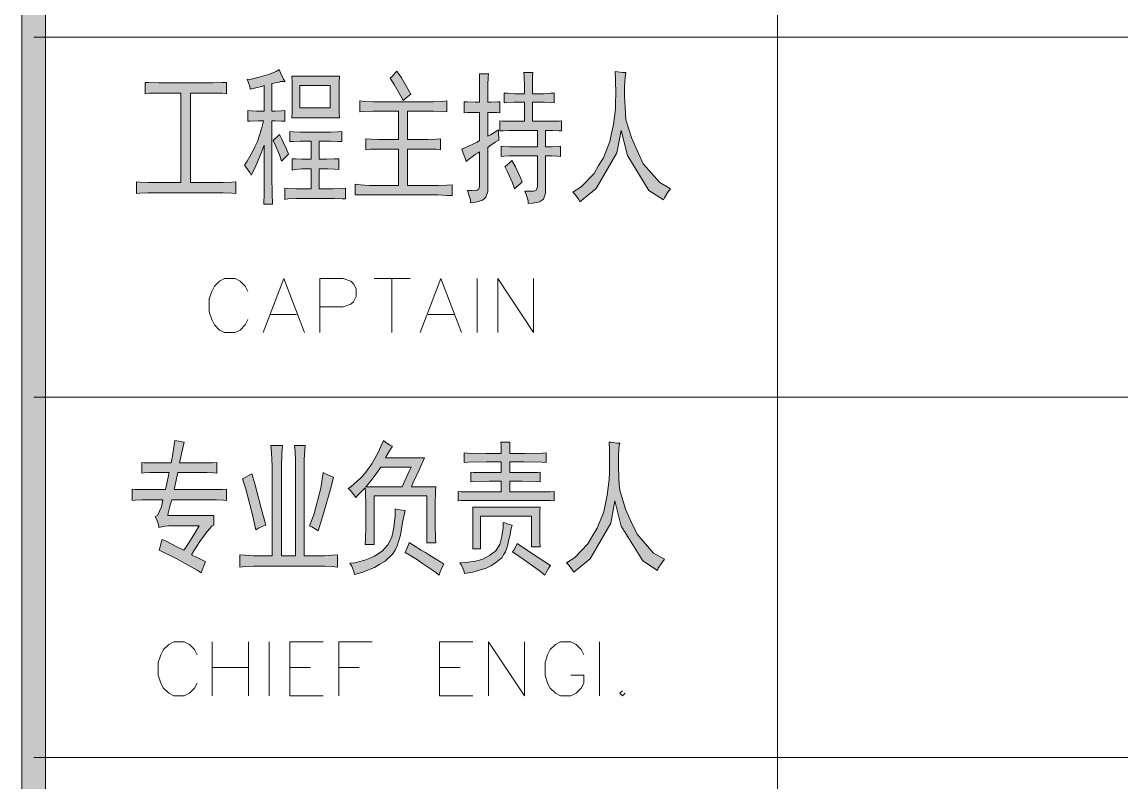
# Model space of a CAD drawing. Header units: millimetres. Extents: x 568 to 57335, y 85 to 28579.
# Drawn here: x 57244.83 to 57277.6, y 27895.99 to 27918.67 of the extents above; entities that cross this region are included whole.
import ezdxf

# ---------------------------------------------------------------- set-up
doc = ezdxf.new("R2010")
doc.units = ezdxf.units.MM

msp = doc.modelspace()

# ---------------------------------------------------------------- hatches: boundary and pattern name
h = msp.add_hatch(color=0)
h.dxf.hatch_style = 2
h.paths.add_polyline_path([(57245.524, 27702.999), (57244.825, 27702.999), (57244.825, 28563.812), (57245.524, 28563.812)])
h = msp.add_hatch(color=0)
h.dxf.hatch_style = 2
h.paths.add_polyline_path([(57251.541, 27916.952), (57251.655, 27916.968), (57251.898, 27917.028), (57252.035, 27917.066), (57252.172, 27917.104), (57252.4, 27917.196), (57252.491, 27917.256), (57252.537, 27917.15), (57252.628, 27916.96), (57252.673, 27916.884), (57252.628, 27916.892), (57252.537, 27916.892), (57252.491, 27916.876), (57252.438, 27916.861), (57252.339, 27916.846), (57252.278, 27916.838), (57252.278, 27916.01), (57252.37, 27916.01), (57252.559, 27916.018), (57252.658, 27916.026), (57252.658, 27915.706), (57252.559, 27915.714), (57252.37, 27915.722), (57252.278, 27915.722), (57252.278, 27914.233), (57252.278, 27914.05), (57252.286, 27913.549), (57252.294, 27913.237), (57252.035, 27913.237), (57252.043, 27913.549), (57252.05, 27914.043), (57252.05, 27914.217), (57252.05, 27914.992), (57251.959, 27914.757), (57251.769, 27914.309), (57251.655, 27914.096), (57251.617, 27914.179), (57251.511, 27914.331), (57251.458, 27914.4), (57251.541, 27914.521), (57251.701, 27914.795), (57251.769, 27914.947), (57251.845, 27915.099), (57251.967, 27915.486), (57252.028, 27915.722), (57251.868, 27915.722), (57251.633, 27915.714), (57251.557, 27915.706), (57251.557, 27916.026), (57251.663, 27916.018), (57251.822, 27916.01), (57251.876, 27916.01), (57252.05, 27916.01), (57252.05, 27916.77), (57251.967, 27916.74), (57251.762, 27916.694), (57251.633, 27916.664), (57251.617, 27916.74), (57251.572, 27916.884)])
h = msp.add_hatch(color=0)
h.paths.add_polyline_path([(57254.292, 27917.051), (57254.284, 27916.869), (57254.284, 27916.527), (57254.284, 27916.375), (57254.284, 27916.238), (57254.284, 27915.95), (57254.292, 27915.805), (57252.871, 27915.805), (57252.879, 27915.965), (57252.886, 27916.269), (57252.886, 27916.413), (57252.886, 27916.557), (57252.879, 27916.876), (57252.871, 27917.051)])
h.paths.add_polyline_path([(57254.018, 27916.109), (57254.018, 27916.77), (57253.114, 27916.77), (57253.114, 27916.109)])
h = msp.add_hatch(color=0)
h.dxf.hatch_style = 2
h.paths.add_polyline_path([(57256.191, 27916.329), (57256.115, 27916.481), (57255.918, 27916.808), (57255.804, 27916.99), (57255.864, 27917.044), (57255.963, 27917.158), (57256.001, 27917.203), (57256.138, 27917.006), (57256.343, 27916.656), (57256.419, 27916.512), (57256.381, 27916.489), (57256.267, 27916.398)])
h = msp.add_hatch(color=0)
h.dxf.hatch_style = 2
h.paths.add_polyline_path([(57258.47, 27916.702), (57258.47, 27916.816), (57258.47, 27917.028), (57258.463, 27917.12), (57258.736, 27917.12), (57258.729, 27917.021), (57258.713, 27916.793), (57258.713, 27916.664), (57258.713, 27916.276), (57258.82, 27916.276), (57259.002, 27916.284), (57259.078, 27916.291), (57259.078, 27915.957), (57258.987, 27915.965), (57258.805, 27915.972), (57258.713, 27915.972), (57258.713, 27915.266), (57258.797, 27915.304), (57258.957, 27915.403), (57259.033, 27915.448), (57259.033, 27915.357), (57259.04, 27915.205), (57259.04, 27915.144), (57258.934, 27915.083), (57258.774, 27914.977), (57258.713, 27914.924), (57258.713, 27913.724), (57258.713, 27913.61), (57258.66, 27913.442), (57258.607, 27913.397), (57258.554, 27913.351), (57258.356, 27913.29), (57258.204, 27913.268), (57258.197, 27913.359), (57258.144, 27913.541), (57258.106, 27913.64), (57258.242, 27913.64), (57258.394, 27913.655), (57258.425, 27913.67), (57258.448, 27913.678), (57258.47, 27913.769), (57258.47, 27913.845), (57258.47, 27914.795), (57258.432, 27914.764), (57258.341, 27914.711), (57258.296, 27914.681), (57258.25, 27914.65), (57258.136, 27914.567), (57258.068, 27914.506), (57258.052, 27914.574), (57257.984, 27914.757), (57257.938, 27914.878), (57258.136, 27914.962), (57258.402, 27915.083), (57258.47, 27915.129), (57258.47, 27915.972), (57258.349, 27915.972), (57258.113, 27915.965), (57258.007, 27915.957), (57258.007, 27916.291), (57258.098, 27916.284), (57258.334, 27916.276), (57258.47, 27916.276)])
h = msp.add_hatch(color=0)
h.dxf.hatch_style = 2
h.paths.add_polyline_path([(57259.807, 27915.706), (57259.807, 27916.276), (57259.61, 27916.276), (57259.488, 27916.276), (57259.283, 27916.269), (57259.207, 27916.261), (57259.207, 27916.55), (57259.306, 27916.542), (57259.511, 27916.527), (57259.61, 27916.527), (57259.807, 27916.527), (57259.807, 27916.74), (57259.8, 27917.051), (57259.792, 27917.158), (57260.058, 27917.158), (57260.051, 27917.051), (57260.043, 27916.74), (57260.043, 27916.527), (57260.301, 27916.527), (57260.4, 27916.527), (57260.598, 27916.542), (57260.689, 27916.55), (57260.689, 27916.261), (57260.598, 27916.269), (57260.4, 27916.276), (57260.301, 27916.276), (57260.043, 27916.276), (57260.043, 27915.706), (57260.514, 27915.706), (57260.643, 27915.706), (57260.841, 27915.714), (57260.917, 27915.722), (57260.917, 27915.418), (57260.833, 27915.425), (57260.643, 27915.433), (57260.537, 27915.433), (57260.438, 27915.433), (57260.438, 27914.947), (57260.529, 27914.947), (57260.636, 27914.947), (57260.81, 27914.954), (57260.879, 27914.962), (57260.879, 27914.658), (57260.795, 27914.666), (57260.62, 27914.673), (57260.529, 27914.673), (57260.438, 27914.673), (57260.438, 27913.708), (57260.438, 27913.564), (57260.377, 27913.382), (57260.317, 27913.344), (57260.256, 27913.306), (57260.058, 27913.26), (57259.921, 27913.252), (57259.914, 27913.328), (57259.861, 27913.518), (57259.815, 27913.625), (57259.929, 27913.617), (57260.081, 27913.625), (57260.119, 27913.632), (57260.157, 27913.648), (57260.195, 27913.746), (57260.195, 27913.83), (57260.195, 27914.673), (57259.45, 27914.673), (57259.359, 27914.673), (57259.192, 27914.666), (57259.109, 27914.658), (57259.109, 27914.962), (57259.184, 27914.954), (57259.352, 27914.947), (57259.45, 27914.947), (57260.195, 27914.947), (57260.195, 27915.433), (57259.412, 27915.433), (57259.344, 27915.433), (57259.177, 27915.425), (57259.071, 27915.418), (57259.071, 27915.722), (57259.154, 27915.714), (57259.306, 27915.706), (57259.374, 27915.706)])
h = msp.add_hatch(color=0)
h.dxf.hatch_style = 2
h.paths.add_polyline_path([(57261.251, 27913.594), (57261.494, 27913.754), (57261.882, 27914.149), (57262.018, 27914.384), (57262.163, 27914.62), (57262.353, 27915.106), (57262.406, 27915.357), (57262.459, 27915.608), (57262.52, 27916.071), (57262.527, 27916.284), (57262.535, 27916.504), (57262.527, 27916.952), (57262.512, 27917.188), (57262.581, 27917.18), (57262.74, 27917.165), (57262.831, 27917.158), (57262.808, 27917.021), (57262.793, 27916.74), (57262.793, 27916.595), (57262.793, 27916.451), (57262.808, 27916.124), (57262.816, 27915.942), (57262.831, 27915.752), (57263.014, 27915.19), (57263.181, 27914.818), (57263.348, 27914.438), (57263.842, 27913.875), (57264.161, 27913.693), (57264.085, 27913.594), (57263.986, 27913.42), (57263.956, 27913.359), (57263.515, 27913.64), (57262.884, 27914.681), (57262.695, 27915.433), (57262.565, 27914.764), (57261.95, 27913.701), (57261.464, 27913.306), (57261.426, 27913.374), (57261.319, 27913.518)])
h = msp.add_hatch(color=0)
h.dxf.hatch_style = 2
h.paths.add_polyline_path([(57250.364, 27916.854), (57250.516, 27916.854), (57250.797, 27916.861), (57250.926, 27916.869), (57250.926, 27916.527), (57250.797, 27916.542), (57250.516, 27916.55), (57250.364, 27916.55), (57249.847, 27916.55), (57249.847, 27913.875), (57250.668, 27913.875), (57250.82, 27913.875), (57251.086, 27913.891), (57251.199, 27913.898), (57251.199, 27913.556), (57251.086, 27913.564), (57250.82, 27913.572), (57250.683, 27913.572), (57248.723, 27913.572), (57248.578, 27913.572), (57248.343, 27913.564), (57248.236, 27913.556), (57248.236, 27913.898), (57248.343, 27913.891), (57248.594, 27913.875), (57248.73, 27913.875), (57249.566, 27913.875), (57249.566, 27916.55), (57249.065, 27916.55), (57248.897, 27916.55), (57248.609, 27916.542), (57248.495, 27916.527), (57248.495, 27916.869), (57248.609, 27916.861), (57248.897, 27916.854), (57249.065, 27916.854)])
h = msp.add_hatch(color=0)
h.dxf.hatch_style = 2
h.paths.add_polyline_path([(57256.989, 27916.291), (57257.095, 27916.291), (57257.346, 27916.299), (57257.498, 27916.314), (57257.498, 27915.988), (57257.346, 27915.995), (57257.095, 27916.01), (57256.989, 27916.01), (57256.32, 27916.01), (57256.32, 27915.159), (57256.829, 27915.159), (57256.928, 27915.159), (57257.171, 27915.175), (57257.308, 27915.182), (57257.308, 27914.856), (57257.171, 27914.871), (57256.928, 27914.878), (57256.829, 27914.878), (57256.32, 27914.878), (57256.32, 27913.792), (57257.118, 27913.792), (57257.232, 27913.792), (57257.498, 27913.799), (57257.65, 27913.815), (57257.65, 27913.488), (57257.498, 27913.496), (57257.232, 27913.511), (57257.118, 27913.511), (57254.763, 27913.511), (57254.763, 27913.83), (57254.915, 27913.815), (57255.188, 27913.792), (57255.31, 27913.792), (57256.054, 27913.792), (57256.054, 27914.878), (57255.56, 27914.878), (57255.462, 27914.878), (57255.219, 27914.871), (57255.082, 27914.856), (57255.082, 27915.182), (57255.234, 27915.175), (57255.469, 27915.159), (57255.56, 27915.159), (57256.054, 27915.159), (57256.054, 27916.01), (57255.424, 27916.01), (57255.287, 27916.01), (57255.029, 27915.995), (57254.899, 27915.988), (57254.899, 27916.314), (57255.044, 27916.299), (57255.31, 27916.291), (57255.431, 27916.291)])
h = msp.add_hatch(color=0)
h.dxf.hatch_style = 2
h.paths.add_polyline_path([(57252.506, 27915.311), (57252.567, 27915.19), (57252.704, 27914.894), (57252.772, 27914.726), (57252.734, 27914.688), (57252.635, 27914.59), (57252.567, 27914.521), (57252.506, 27914.704), (57252.377, 27915.007), (57252.316, 27915.129), (57252.354, 27915.175), (57252.453, 27915.266)])
h = msp.add_hatch(color=0)
h.dxf.hatch_style = 2
h.paths.add_polyline_path([(57253.927, 27915.38), (57254.026, 27915.38), (57254.246, 27915.387), (57254.36, 27915.403), (57254.36, 27915.099), (57254.246, 27915.106), (57254.026, 27915.114), (57253.927, 27915.114), (57253.684, 27915.114), (57253.684, 27914.574), (57253.828, 27914.574), (57253.919, 27914.574), (57254.14, 27914.582), (57254.269, 27914.59), (57254.269, 27914.271), (57254.14, 27914.278), (57253.942, 27914.286), (57253.866, 27914.286), (57253.684, 27914.286), (57253.684, 27913.693), (57253.988, 27913.693), (57254.102, 27913.693), (57254.345, 27913.701), (57254.474, 27913.708), (57254.474, 27913.389), (57254.368, 27913.397), (57254.132, 27913.404), (57253.988, 27913.404), (57253.144, 27913.404), (57253, 27913.404), (57252.757, 27913.389), (57252.658, 27913.374), (57252.658, 27913.708), (57252.757, 27913.701), (57253, 27913.693), (57253.144, 27913.693), (57253.448, 27913.693), (57253.448, 27914.286), (57253.266, 27914.286), (57253.167, 27914.286), (57252.977, 27914.271), (57252.886, 27914.248), (57252.886, 27914.59), (57252.977, 27914.582), (57253.167, 27914.574), (57253.266, 27914.574), (57253.448, 27914.574), (57253.448, 27915.114), (57253.243, 27915.114), (57253.129, 27915.114), (57252.909, 27915.106), (57252.81, 27915.099), (57252.81, 27915.403), (57252.909, 27915.387), (57253.129, 27915.38), (57253.243, 27915.38)])
h = msp.add_hatch(color=0)
h.dxf.hatch_style = 2
h.paths.add_polyline_path([(57259.435, 27914.536), (57259.542, 27914.347), (57259.694, 27914.02), (57259.739, 27913.898), (57259.678, 27913.837), (57259.564, 27913.739), (57259.511, 27913.693), (57259.45, 27913.868), (57259.306, 27914.202), (57259.222, 27914.354), (57259.268, 27914.384), (57259.374, 27914.476)])
h = msp.add_hatch(color=0)
h.dxf.hatch_style = 2
h.paths.add_polyline_path([(57250.166, 27902.228), (57250.045, 27902.312), (57249.422, 27902.654), (57248.913, 27902.905), (57248.943, 27903.011), (57248.989, 27903.171), (57249.004, 27903.224), (57249.125, 27903.171), (57249.444, 27903.011), (57249.65, 27902.905), (57249.748, 27903.049), (57249.976, 27903.414), (57250.105, 27903.634), (57249.194, 27903.634), (57249.095, 27903.626), (57248.943, 27903.596), (57248.905, 27903.581), (57248.905, 27903.634), (57248.852, 27903.794), (57248.799, 27903.9), (57248.867, 27903.946), (57248.981, 27904.196), (57249.027, 27904.409), (57248.533, 27904.409), (57248.411, 27904.409), (57248.198, 27904.401), (57248.107, 27904.394), (57248.107, 27904.728), (57248.198, 27904.72), (57248.411, 27904.713), (57248.533, 27904.713), (57249.103, 27904.713), (57249.217, 27905.222), (57248.738, 27905.222), (57248.639, 27905.222), (57248.464, 27905.214), (57248.396, 27905.207), (57248.396, 27905.526), (57248.464, 27905.518), (57248.639, 27905.511), (57248.738, 27905.511), (57249.27, 27905.511), (57249.315, 27905.708), (57249.368, 27906.05), (57249.384, 27906.179), (57249.505, 27906.156), (57249.642, 27906.134), (57249.665, 27906.134), (57249.627, 27906.004), (57249.558, 27905.693), (57249.52, 27905.511), (57250.204, 27905.511), (57250.295, 27905.511), (57250.508, 27905.518), (57250.637, 27905.526), (57250.637, 27905.207), (57250.546, 27905.214), (57250.333, 27905.222), (57250.204, 27905.222), (57249.475, 27905.222), (57249.361, 27904.713), (57250.485, 27904.713), (57250.577, 27904.713), (57250.804, 27904.72), (57250.926, 27904.728), (57250.926, 27904.394), (57250.835, 27904.401), (57250.614, 27904.409), (57250.501, 27904.409), (57249.293, 27904.409), (57249.247, 27904.249), (57249.186, 27904.014), (57249.171, 27903.938), (57250.546, 27903.938), (57250.546, 27903.649), (57250.501, 27903.634), (57250.349, 27903.467), (57250.235, 27903.315), (57250.128, 27903.163), (57249.946, 27902.889), (57249.878, 27902.768), (57250.045, 27902.684), (57250.25, 27902.586), (57250.295, 27902.57)])
h = msp.add_hatch(color=0)
h.paths.add_polyline_path([(57255.872, 27906.012), (57255.788, 27905.875), (57255.682, 27905.701), (57255.667, 27905.663), (57256.829, 27905.663), (57256.677, 27905.328), (57256.48, 27904.903), (57256.442, 27904.796), (57257.164, 27904.796), (57257.156, 27904.682), (57257.148, 27904.265), (57257.148, 27903.968), (57257.148, 27903.672), (57257.156, 27903.254), (57257.164, 27903.125), (57256.898, 27903.125), (57256.898, 27904.531), (57255.325, 27904.531), (57255.325, 27903.072), (57255.059, 27903.072), (57255.067, 27903.209), (57255.074, 27903.642), (57255.074, 27903.938), (57255.074, 27904.234), (57255.067, 27904.644), (57255.059, 27904.766), (57254.968, 27904.682), (57254.831, 27904.538), (57254.778, 27904.477), (57254.725, 27904.561), (57254.611, 27904.698), (57254.55, 27904.751), (57254.634, 27904.796), (57254.824, 27904.964), (57254.937, 27905.078), (57255.051, 27905.192), (57255.257, 27905.48), (57255.348, 27905.647), (57255.447, 27905.822), (57255.568, 27906.088), (57255.606, 27906.179), (57255.667, 27906.126), (57255.796, 27906.042)])
h.paths.add_polyline_path([(57255.53, 27905.389), (57255.416, 27905.229), (57255.196, 27904.933), (57255.082, 27904.796), (57256.161, 27904.796), (57256.244, 27904.979), (57256.373, 27905.267), (57256.427, 27905.389)])
h = msp.add_hatch(color=0)
h.dxf.hatch_style = 2
h.paths.add_polyline_path([(57259.374, 27906.134), (57259.374, 27906.027), (57259.367, 27905.86), (57259.367, 27905.792), (57259.807, 27905.792), (57260.354, 27905.799), (57260.453, 27905.814), (57260.453, 27905.526), (57260.339, 27905.533), (57259.792, 27905.541), (57259.367, 27905.541), (57259.367, 27905.222), (57259.739, 27905.222), (57260.195, 27905.229), (57260.279, 27905.237), (57260.279, 27904.948), (57260.195, 27904.956), (57259.739, 27904.964), (57259.367, 27904.964), (57259.367, 27904.644), (57259.914, 27904.644), (57260.582, 27904.652), (57260.696, 27904.66), (57260.696, 27904.379), (57260.582, 27904.386), (57260.354, 27904.394), (57260.241, 27904.394), (57258.25, 27904.394), (57258.121, 27904.394), (57257.916, 27904.386), (57257.832, 27904.379), (57257.832, 27904.66), (57257.923, 27904.652), (57258.561, 27904.644), (57259.109, 27904.644), (57259.109, 27904.964), (57258.751, 27904.964), (57258.303, 27904.956), (57258.212, 27904.948), (57258.212, 27905.237), (57258.303, 27905.229), (57258.751, 27905.222), (57259.109, 27905.222), (57259.109, 27905.541), (57258.675, 27905.541), (57258.121, 27905.533), (57258.007, 27905.526), (57258.007, 27905.814), (57258.098, 27905.799), (57258.653, 27905.792), (57259.109, 27905.792), (57259.109, 27905.86), (57259.109, 27906.027), (57259.101, 27906.134)])
h = msp.add_hatch(color=0)
h.dxf.hatch_style = 2
h.paths.add_polyline_path([(57261.061, 27902.532), (57261.312, 27902.692), (57261.699, 27903.095), (57261.836, 27903.33), (57261.973, 27903.566), (57262.17, 27904.052), (57262.223, 27904.303), (57262.277, 27904.546), (57262.337, 27905.017), (57262.345, 27905.229), (57262.345, 27905.442), (57262.345, 27905.898), (57262.33, 27906.134), (57262.398, 27906.126), (57262.558, 27906.103), (57262.649, 27906.096), (57262.626, 27905.966), (57262.611, 27905.685), (57262.611, 27905.541), (57262.611, 27905.397), (57262.619, 27905.07), (57262.634, 27904.88), (57262.649, 27904.698), (57262.824, 27904.135), (57262.991, 27903.756), (57263.166, 27903.383), (57263.652, 27902.821), (57263.979, 27902.639), (57263.903, 27902.532), (57263.796, 27902.365), (57263.773, 27902.297), (57263.333, 27902.586), (57262.695, 27903.626), (57262.505, 27904.379), (57262.383, 27903.71), (57261.768, 27902.646), (57261.281, 27902.251), (57261.243, 27902.312), (57261.129, 27902.456)])
h = msp.add_hatch(color=0)
h.dxf.hatch_style = 2
h.paths.add_polyline_path([(57252.59, 27906.027), (57252.575, 27905.792), (57252.559, 27905.389), (57252.559, 27905.222), (57252.559, 27902.738), (57252.977, 27902.738), (57252.977, 27905.419), (57252.977, 27905.556), (57252.97, 27905.86), (57252.955, 27906.027), (57253.274, 27906.027), (57253.258, 27905.898), (57253.243, 27905.609), (57253.243, 27905.457), (57253.243, 27902.738), (57253.737, 27902.738), (57253.843, 27902.738), (57254.087, 27902.753), (57254.238, 27902.768), (57254.238, 27902.403), (57254.087, 27902.418), (57253.851, 27902.434), (57253.752, 27902.434), (57251.83, 27902.434), (57251.739, 27902.434), (57251.488, 27902.418), (57251.321, 27902.403), (57251.321, 27902.768), (57251.488, 27902.753), (57251.731, 27902.738), (57251.815, 27902.738), (57252.286, 27902.738), (57252.286, 27905.237), (57252.286, 27905.412), (57252.263, 27905.814), (57252.248, 27906.027)])
h = msp.add_hatch(color=0)
h.dxf.hatch_style = 2
h.paths.add_polyline_path([(57251.678, 27905.184), (57251.754, 27904.926), (57251.959, 27904.158), (57252.096, 27903.649), (57252.028, 27903.634), (57251.876, 27903.566), (57251.8, 27903.512), (57251.686, 27904.006), (57251.488, 27904.766), (57251.397, 27905.032), (57251.458, 27905.07), (57251.602, 27905.146)])
h = msp.add_hatch(color=0)
h.dxf.hatch_style = 2
h.paths.add_polyline_path([(57254.117, 27905.085), (57254.041, 27904.796), (57253.813, 27903.999), (57253.661, 27903.482), (57253.6, 27903.528), (57253.471, 27903.604), (57253.395, 27903.634), (57253.532, 27903.961), (57253.737, 27904.758), (57253.805, 27905.222), (57253.874, 27905.184), (57254.033, 27905.116)])
h = msp.add_hatch(color=0)
h.dxf.hatch_style = 2
h.paths.add_polyline_path([(57256.252, 27904.09), (57256.229, 27904.006), (57256.176, 27903.733), (57256.145, 27903.543), (57256.115, 27903.353), (57256.016, 27903.034), (57255.948, 27902.912), (57255.872, 27902.791), (57255.652, 27902.578), (57255.492, 27902.487), (57255.34, 27902.388), (57254.96, 27902.236), (57254.74, 27902.183), (57254.725, 27902.266), (57254.656, 27902.434), (57254.603, 27902.517), (57254.755, 27902.532), (57255.051, 27902.608), (57255.196, 27902.669), (57255.34, 27902.73), (57255.568, 27902.882), (57255.652, 27902.973), (57255.735, 27903.064), (57255.849, 27903.3), (57255.88, 27903.436), (57255.91, 27903.581), (57255.948, 27903.93), (57255.948, 27904.143), (57256.024, 27904.12), (57256.176, 27904.097)])
h = msp.add_hatch(color=0)
h.dxf.hatch_style = 2
h.paths.add_polyline_path([(57260.279, 27904.189), (57260.271, 27904.09), (57260.263, 27903.824), (57260.263, 27903.664), (57260.263, 27903.505), (57260.271, 27903.178), (57260.279, 27903.011), (57260.02, 27903.011), (57260.02, 27903.923), (57258.501, 27903.923), (57258.501, 27902.943), (57258.265, 27902.943), (57258.273, 27903.171), (57258.273, 27903.52), (57258.273, 27903.649), (57258.273, 27903.786), (57258.273, 27904.052), (57258.265, 27904.189)])
h = msp.add_hatch(color=0)
h.dxf.hatch_style = 2
h.paths.add_polyline_path([(57257.885, 27902.532), (57258.06, 27902.54), (57258.349, 27902.578), (57258.463, 27902.608), (57258.569, 27902.639), (57258.767, 27902.745), (57258.858, 27902.813), (57258.949, 27902.882), (57259.071, 27903.072), (57259.101, 27903.193), (57259.131, 27903.315), (57259.169, 27903.581), (57259.177, 27903.733), (57259.222, 27903.718), (57259.352, 27903.672), (57259.443, 27903.649), (57259.412, 27903.55), (57259.367, 27903.323), (57259.336, 27903.193), (57259.314, 27903.064), (57259.238, 27902.859), (57259.184, 27902.768), (57259.139, 27902.684), (57258.949, 27902.525), (57258.805, 27902.441), (57258.668, 27902.365), (57258.273, 27902.251), (57258.022, 27902.213), (57257.999, 27902.304), (57257.931, 27902.464)])
h = msp.add_hatch(color=0)
h.dxf.hatch_style = 2
h.paths.add_polyline_path([(57256.366, 27903.14), (57256.48, 27903.064), (57256.73, 27902.912), (57256.86, 27902.836), (57256.981, 27902.76), (57257.255, 27902.586), (57257.399, 27902.487), (57257.361, 27902.418), (57257.293, 27902.259), (57257.262, 27902.16), (57257.126, 27902.266), (57256.86, 27902.449), (57256.738, 27902.532), (57256.617, 27902.616), (57256.366, 27902.768), (57256.252, 27902.836), (57256.297, 27902.943), (57256.358, 27903.095)])
h = msp.add_hatch(color=0)
h.dxf.hatch_style = 2
h.paths.add_polyline_path([(57259.595, 27903.11), (57259.724, 27903.019), (57260.218, 27902.684), (57260.582, 27902.449), (57260.537, 27902.38), (57260.453, 27902.236), (57260.415, 27902.16), (57260.286, 27902.274), (57259.8, 27902.616), (57259.45, 27902.859), (57259.488, 27902.905), (57259.557, 27903.034)])

# ---------------------------------------------------------------- linework, layer by layer
at = {"color": 0, "lineweight": 0}
for points in [[(57245.524, 27702.999), (57244.825, 27702.999), (57244.825, 28563.812), (57245.524, 28563.812)], [(57251.541, 27916.952), (57251.655, 27916.968), (57251.898, 27917.028), (57252.035, 27917.066), (57252.172, 27917.104), (57252.4, 27917.196), (57252.491, 27917.256), (57252.537, 27917.15), (57252.628, 27916.96), (57252.673, 27916.884), (57252.628, 27916.892), (57252.537, 27916.892), (57252.491, 27916.876), (57252.438, 27916.861), (57252.339, 27916.846), (57252.278, 27916.838), (57252.278, 27916.01), (57252.37, 27916.01), (57252.559, 27916.018), (57252.658, 27916.026), (57252.658, 27915.706), (57252.559, 27915.714), (57252.37, 27915.722), (57252.278, 27915.722), (57252.278, 27914.233), (57252.278, 27914.05), (57252.286, 27913.549), (57252.294, 27913.237), (57252.035, 27913.237), (57252.043, 27913.549), (57252.05, 27914.043), (57252.05, 27914.217), (57252.05, 27914.992), (57251.959, 27914.757), (57251.769, 27914.309), (57251.655, 27914.096), (57251.617, 27914.179), (57251.511, 27914.331), (57251.458, 27914.4), (57251.541, 27914.521), (57251.701, 27914.795), (57251.769, 27914.947), (57251.845, 27915.099), (57251.967, 27915.486), (57252.028, 27915.722), (57251.868, 27915.722), (57251.633, 27915.714), (57251.557, 27915.706), (57251.557, 27916.026), (57251.663, 27916.018), (57251.822, 27916.01), (57251.876, 27916.01), (57252.05, 27916.01), (57252.05, 27916.77), (57251.967, 27916.74), (57251.762, 27916.694), (57251.633, 27916.664), (57251.617, 27916.74), (57251.572, 27916.884)], [(57254.292, 27917.051), (57254.284, 27916.869), (57254.284, 27916.527), (57254.284, 27916.375), (57254.284, 27916.238), (57254.284, 27915.95), (57254.292, 27915.805), (57252.871, 27915.805), (57252.879, 27915.965), (57252.886, 27916.269), (57252.886, 27916.413), (57252.886, 27916.557), (57252.879, 27916.876), (57252.871, 27917.051)], [(57256.191, 27916.329), (57256.115, 27916.481), (57255.918, 27916.808), (57255.804, 27916.99), (57255.864, 27917.044), (57255.963, 27917.158), (57256.001, 27917.203), (57256.138, 27917.006), (57256.343, 27916.656), (57256.419, 27916.512), (57256.381, 27916.489), (57256.267, 27916.398)], [(57258.47, 27916.702), (57258.47, 27916.816), (57258.47, 27917.028), (57258.463, 27917.12), (57258.736, 27917.12), (57258.729, 27917.021), (57258.713, 27916.793), (57258.713, 27916.664), (57258.713, 27916.276), (57258.82, 27916.276), (57259.002, 27916.284), (57259.078, 27916.291), (57259.078, 27915.957), (57258.987, 27915.965), (57258.805, 27915.972), (57258.713, 27915.972), (57258.713, 27915.266), (57258.797, 27915.304), (57258.957, 27915.403), (57259.033, 27915.448), (57259.033, 27915.357), (57259.04, 27915.205), (57259.04, 27915.144), (57258.934, 27915.083), (57258.774, 27914.977), (57258.713, 27914.924), (57258.713, 27913.724), (57258.713, 27913.61), (57258.66, 27913.442), (57258.607, 27913.397), (57258.554, 27913.351), (57258.356, 27913.29), (57258.204, 27913.268), (57258.197, 27913.359), (57258.144, 27913.541), (57258.106, 27913.64), (57258.242, 27913.64), (57258.394, 27913.655), (57258.425, 27913.67), (57258.448, 27913.678), (57258.47, 27913.769), (57258.47, 27913.845), (57258.47, 27914.795), (57258.432, 27914.764), (57258.341, 27914.711), (57258.296, 27914.681), (57258.25, 27914.65), (57258.136, 27914.567), (57258.068, 27914.506), (57258.052, 27914.574), (57257.984, 27914.757), (57257.938, 27914.878), (57258.136, 27914.962), (57258.402, 27915.083), (57258.47, 27915.129), (57258.47, 27915.972), (57258.349, 27915.972), (57258.113, 27915.965), (57258.007, 27915.957), (57258.007, 27916.291), (57258.098, 27916.284), (57258.334, 27916.276), (57258.47, 27916.276)], [(57259.807, 27915.706), (57259.807, 27916.276), (57259.61, 27916.276), (57259.488, 27916.276), (57259.283, 27916.269), (57259.207, 27916.261), (57259.207, 27916.55), (57259.306, 27916.542), (57259.511, 27916.527), (57259.61, 27916.527), (57259.807, 27916.527), (57259.807, 27916.74), (57259.8, 27917.051), (57259.792, 27917.158), (57260.058, 27917.158), (57260.051, 27917.051), (57260.043, 27916.74), (57260.043, 27916.527), (57260.301, 27916.527), (57260.4, 27916.527), (57260.598, 27916.542), (57260.689, 27916.55), (57260.689, 27916.261), (57260.598, 27916.269), (57260.4, 27916.276), (57260.301, 27916.276), (57260.043, 27916.276), (57260.043, 27915.706), (57260.514, 27915.706), (57260.643, 27915.706), (57260.841, 27915.714), (57260.917, 27915.722), (57260.917, 27915.418), (57260.833, 27915.425), (57260.643, 27915.433), (57260.537, 27915.433), (57260.438, 27915.433), (57260.438, 27914.947), (57260.529, 27914.947), (57260.636, 27914.947), (57260.81, 27914.954), (57260.879, 27914.962), (57260.879, 27914.658), (57260.795, 27914.666), (57260.62, 27914.673), (57260.529, 27914.673), (57260.438, 27914.673), (57260.438, 27913.708), (57260.438, 27913.564), (57260.377, 27913.382), (57260.317, 27913.344), (57260.256, 27913.306), (57260.058, 27913.26), (57259.921, 27913.252), (57259.914, 27913.328), (57259.861, 27913.518), (57259.815, 27913.625), (57259.929, 27913.617), (57260.081, 27913.625), (57260.119, 27913.632), (57260.157, 27913.648), (57260.195, 27913.746), (57260.195, 27913.83), (57260.195, 27914.673), (57259.45, 27914.673), (57259.359, 27914.673), (57259.192, 27914.666), (57259.109, 27914.658), (57259.109, 27914.962), (57259.184, 27914.954), (57259.352, 27914.947), (57259.45, 27914.947), (57260.195, 27914.947), (57260.195, 27915.433), (57259.412, 27915.433), (57259.344, 27915.433), (57259.177, 27915.425), (57259.071, 27915.418), (57259.071, 27915.722), (57259.154, 27915.714), (57259.306, 27915.706), (57259.374, 27915.706)], [(57261.251, 27913.594), (57261.494, 27913.754), (57261.882, 27914.149), (57262.018, 27914.384), (57262.163, 27914.62), (57262.353, 27915.106), (57262.406, 27915.357), (57262.459, 27915.608), (57262.52, 27916.071), (57262.527, 27916.284), (57262.535, 27916.504), (57262.527, 27916.952), (57262.512, 27917.188), (57262.581, 27917.18), (57262.74, 27917.165), (57262.831, 27917.158), (57262.808, 27917.021), (57262.793, 27916.74), (57262.793, 27916.595), (57262.793, 27916.451), (57262.808, 27916.124), (57262.816, 27915.942), (57262.831, 27915.752), (57263.014, 27915.19), (57263.181, 27914.818), (57263.348, 27914.438), (57263.842, 27913.875), (57264.161, 27913.693), (57264.085, 27913.594), (57263.986, 27913.42), (57263.956, 27913.359), (57263.515, 27913.64), (57262.884, 27914.681), (57262.695, 27915.433), (57262.565, 27914.764), (57261.95, 27913.701), (57261.464, 27913.306), (57261.426, 27913.374), (57261.319, 27913.518)], [(57250.364, 27916.854), (57250.516, 27916.854), (57250.797, 27916.861), (57250.926, 27916.869), (57250.926, 27916.527), (57250.797, 27916.542), (57250.516, 27916.55), (57250.364, 27916.55), (57249.847, 27916.55), (57249.847, 27913.875), (57250.668, 27913.875), (57250.82, 27913.875), (57251.086, 27913.891), (57251.199, 27913.898), (57251.199, 27913.556), (57251.086, 27913.564), (57250.82, 27913.572), (57250.683, 27913.572), (57248.723, 27913.572), (57248.578, 27913.572), (57248.343, 27913.564), (57248.236, 27913.556), (57248.236, 27913.898), (57248.343, 27913.891), (57248.594, 27913.875), (57248.73, 27913.875), (57249.566, 27913.875), (57249.566, 27916.55), (57249.065, 27916.55), (57248.897, 27916.55), (57248.609, 27916.542), (57248.495, 27916.527), (57248.495, 27916.869), (57248.609, 27916.861), (57248.897, 27916.854), (57249.065, 27916.854)], [(57254.018, 27916.109), (57254.018, 27916.77), (57253.114, 27916.77), (57253.114, 27916.109)], [(57256.989, 27916.291), (57257.095, 27916.291), (57257.346, 27916.299), (57257.498, 27916.314), (57257.498, 27915.988), (57257.346, 27915.995), (57257.095, 27916.01), (57256.989, 27916.01), (57256.32, 27916.01), (57256.32, 27915.159), (57256.829, 27915.159), (57256.928, 27915.159), (57257.171, 27915.175), (57257.308, 27915.182), (57257.308, 27914.856), (57257.171, 27914.871), (57256.928, 27914.878), (57256.829, 27914.878), (57256.32, 27914.878), (57256.32, 27913.792), (57257.118, 27913.792), (57257.232, 27913.792), (57257.498, 27913.799), (57257.65, 27913.815), (57257.65, 27913.488), (57257.498, 27913.496), (57257.232, 27913.511), (57257.118, 27913.511), (57254.763, 27913.511), (57254.763, 27913.83), (57254.915, 27913.815), (57255.188, 27913.792), (57255.31, 27913.792), (57256.054, 27913.792), (57256.054, 27914.878), (57255.56, 27914.878), (57255.462, 27914.878), (57255.219, 27914.871), (57255.082, 27914.856), (57255.082, 27915.182), (57255.234, 27915.175), (57255.469, 27915.159), (57255.56, 27915.159), (57256.054, 27915.159), (57256.054, 27916.01), (57255.424, 27916.01), (57255.287, 27916.01), (57255.029, 27915.995), (57254.899, 27915.988), (57254.899, 27916.314), (57255.044, 27916.299), (57255.31, 27916.291), (57255.431, 27916.291)], [(57252.506, 27915.311), (57252.567, 27915.19), (57252.704, 27914.894), (57252.772, 27914.726), (57252.734, 27914.688), (57252.635, 27914.59), (57252.567, 27914.521), (57252.506, 27914.704), (57252.377, 27915.007), (57252.316, 27915.129), (57252.354, 27915.175), (57252.453, 27915.266)], [(57253.927, 27915.38), (57254.026, 27915.38), (57254.246, 27915.387), (57254.36, 27915.403), (57254.36, 27915.099), (57254.246, 27915.106), (57254.026, 27915.114), (57253.927, 27915.114), (57253.684, 27915.114), (57253.684, 27914.574), (57253.828, 27914.574), (57253.919, 27914.574), (57254.14, 27914.582), (57254.269, 27914.59), (57254.269, 27914.271), (57254.14, 27914.278), (57253.942, 27914.286), (57253.866, 27914.286), (57253.684, 27914.286), (57253.684, 27913.693), (57253.988, 27913.693), (57254.102, 27913.693), (57254.345, 27913.701), (57254.474, 27913.708), (57254.474, 27913.389), (57254.368, 27913.397), (57254.132, 27913.404), (57253.988, 27913.404), (57253.144, 27913.404), (57253, 27913.404), (57252.757, 27913.389), (57252.658, 27913.374), (57252.658, 27913.708), (57252.757, 27913.701), (57253, 27913.693), (57253.144, 27913.693), (57253.448, 27913.693), (57253.448, 27914.286), (57253.266, 27914.286), (57253.167, 27914.286), (57252.977, 27914.271), (57252.886, 27914.248), (57252.886, 27914.59), (57252.977, 27914.582), (57253.167, 27914.574), (57253.266, 27914.574), (57253.448, 27914.574), (57253.448, 27915.114), (57253.243, 27915.114), (57253.129, 27915.114), (57252.909, 27915.106), (57252.81, 27915.099), (57252.81, 27915.403), (57252.909, 27915.387), (57253.129, 27915.38), (57253.243, 27915.38)], [(57259.435, 27914.536), (57259.542, 27914.347), (57259.694, 27914.02), (57259.739, 27913.898), (57259.678, 27913.837), (57259.564, 27913.739), (57259.511, 27913.693), (57259.45, 27913.868), (57259.306, 27914.202), (57259.222, 27914.354), (57259.268, 27914.384), (57259.374, 27914.476)], [(57250.166, 27902.228), (57250.045, 27902.312), (57249.422, 27902.654), (57248.913, 27902.905), (57248.943, 27903.011), (57248.989, 27903.171), (57249.004, 27903.224), (57249.125, 27903.171), (57249.444, 27903.011), (57249.65, 27902.905), (57249.748, 27903.049), (57249.976, 27903.414), (57250.105, 27903.634), (57249.194, 27903.634), (57249.095, 27903.626), (57248.943, 27903.596), (57248.905, 27903.581), (57248.905, 27903.634), (57248.852, 27903.794), (57248.799, 27903.9), (57248.867, 27903.946), (57248.981, 27904.196), (57249.027, 27904.409), (57248.533, 27904.409), (57248.411, 27904.409), (57248.198, 27904.401), (57248.107, 27904.394), (57248.107, 27904.728), (57248.198, 27904.72), (57248.411, 27904.713), (57248.533, 27904.713), (57249.103, 27904.713), (57249.217, 27905.222), (57248.738, 27905.222), (57248.639, 27905.222), (57248.464, 27905.214), (57248.396, 27905.207), (57248.396, 27905.526), (57248.464, 27905.518), (57248.639, 27905.511), (57248.738, 27905.511), (57249.27, 27905.511), (57249.315, 27905.708), (57249.368, 27906.05), (57249.384, 27906.179), (57249.505, 27906.156), (57249.642, 27906.134), (57249.665, 27906.134), (57249.627, 27906.004), (57249.558, 27905.693), (57249.52, 27905.511), (57250.204, 27905.511), (57250.295, 27905.511), (57250.508, 27905.518), (57250.637, 27905.526), (57250.637, 27905.207), (57250.546, 27905.214), (57250.333, 27905.222), (57250.204, 27905.222), (57249.475, 27905.222), (57249.361, 27904.713), (57250.485, 27904.713), (57250.577, 27904.713), (57250.804, 27904.72), (57250.926, 27904.728), (57250.926, 27904.394), (57250.835, 27904.401), (57250.614, 27904.409), (57250.501, 27904.409), (57249.293, 27904.409), (57249.247, 27904.249), (57249.186, 27904.014), (57249.171, 27903.938), (57250.546, 27903.938), (57250.546, 27903.649), (57250.501, 27903.634), (57250.349, 27903.467), (57250.235, 27903.315), (57250.128, 27903.163), (57249.946, 27902.889), (57249.878, 27902.768), (57250.045, 27902.684), (57250.25, 27902.586), (57250.295, 27902.57)], [(57255.872, 27906.012), (57255.788, 27905.875), (57255.682, 27905.701), (57255.667, 27905.663), (57256.829, 27905.663), (57256.677, 27905.328), (57256.48, 27904.903), (57256.442, 27904.796), (57257.164, 27904.796), (57257.156, 27904.682), (57257.148, 27904.265), (57257.148, 27903.968), (57257.148, 27903.672), (57257.156, 27903.254), (57257.164, 27903.125), (57256.898, 27903.125), (57256.898, 27904.531), (57255.325, 27904.531), (57255.325, 27903.072), (57255.059, 27903.072), (57255.067, 27903.209), (57255.074, 27903.642), (57255.074, 27903.938), (57255.074, 27904.234), (57255.067, 27904.644), (57255.059, 27904.766), (57254.968, 27904.682), (57254.831, 27904.538), (57254.778, 27904.477), (57254.725, 27904.561), (57254.611, 27904.698), (57254.55, 27904.751), (57254.634, 27904.796), (57254.824, 27904.964), (57254.937, 27905.078), (57255.051, 27905.192), (57255.257, 27905.48), (57255.348, 27905.647), (57255.447, 27905.822), (57255.568, 27906.088), (57255.606, 27906.179), (57255.667, 27906.126), (57255.796, 27906.042)], [(57259.374, 27906.134), (57259.374, 27906.027), (57259.367, 27905.86), (57259.367, 27905.792), (57259.807, 27905.792), (57260.354, 27905.799), (57260.453, 27905.814), (57260.453, 27905.526), (57260.339, 27905.533), (57259.792, 27905.541), (57259.367, 27905.541), (57259.367, 27905.222), (57259.739, 27905.222), (57260.195, 27905.229), (57260.279, 27905.237), (57260.279, 27904.948), (57260.195, 27904.956), (57259.739, 27904.964), (57259.367, 27904.964), (57259.367, 27904.644), (57259.914, 27904.644), (57260.582, 27904.652), (57260.696, 27904.66), (57260.696, 27904.379), (57260.582, 27904.386), (57260.354, 27904.394), (57260.241, 27904.394), (57258.25, 27904.394), (57258.121, 27904.394), (57257.916, 27904.386), (57257.832, 27904.379), (57257.832, 27904.66), (57257.923, 27904.652), (57258.561, 27904.644), (57259.109, 27904.644), (57259.109, 27904.964), (57258.751, 27904.964), (57258.303, 27904.956), (57258.212, 27904.948), (57258.212, 27905.237), (57258.303, 27905.229), (57258.751, 27905.222), (57259.109, 27905.222), (57259.109, 27905.541), (57258.675, 27905.541), (57258.121, 27905.533), (57258.007, 27905.526), (57258.007, 27905.814), (57258.098, 27905.799), (57258.653, 27905.792), (57259.109, 27905.792), (57259.109, 27905.86), (57259.109, 27906.027), (57259.101, 27906.134)], [(57261.061, 27902.532), (57261.312, 27902.692), (57261.699, 27903.095), (57261.836, 27903.33), (57261.973, 27903.566), (57262.17, 27904.052), (57262.223, 27904.303), (57262.277, 27904.546), (57262.337, 27905.017), (57262.345, 27905.229), (57262.345, 27905.442), (57262.345, 27905.898), (57262.33, 27906.134), (57262.398, 27906.126), (57262.558, 27906.103), (57262.649, 27906.096), (57262.626, 27905.966), (57262.611, 27905.685), (57262.611, 27905.541), (57262.611, 27905.397), (57262.619, 27905.07), (57262.634, 27904.88), (57262.649, 27904.698), (57262.824, 27904.135), (57262.991, 27903.756), (57263.166, 27903.383), (57263.652, 27902.821), (57263.979, 27902.639), (57263.903, 27902.532), (57263.796, 27902.365), (57263.773, 27902.297), (57263.333, 27902.586), (57262.695, 27903.626), (57262.505, 27904.379), (57262.383, 27903.71), (57261.768, 27902.646), (57261.281, 27902.251), (57261.243, 27902.312), (57261.129, 27902.456)], [(57252.59, 27906.027), (57252.575, 27905.792), (57252.559, 27905.389), (57252.559, 27905.222), (57252.559, 27902.738), (57252.977, 27902.738), (57252.977, 27905.419), (57252.977, 27905.556), (57252.97, 27905.86), (57252.955, 27906.027), (57253.274, 27906.027), (57253.258, 27905.898), (57253.243, 27905.609), (57253.243, 27905.457), (57253.243, 27902.738), (57253.737, 27902.738), (57253.843, 27902.738), (57254.087, 27902.753), (57254.238, 27902.768), (57254.238, 27902.403), (57254.087, 27902.418), (57253.851, 27902.434), (57253.752, 27902.434), (57251.83, 27902.434), (57251.739, 27902.434), (57251.488, 27902.418), (57251.321, 27902.403), (57251.321, 27902.768), (57251.488, 27902.753), (57251.731, 27902.738), (57251.815, 27902.738), (57252.286, 27902.738), (57252.286, 27905.237), (57252.286, 27905.412), (57252.263, 27905.814), (57252.248, 27906.027)], [(57251.678, 27905.184), (57251.754, 27904.926), (57251.959, 27904.158), (57252.096, 27903.649), (57252.028, 27903.634), (57251.876, 27903.566), (57251.8, 27903.512), (57251.686, 27904.006), (57251.488, 27904.766), (57251.397, 27905.032), (57251.458, 27905.07), (57251.602, 27905.146)], [(57254.117, 27905.085), (57254.041, 27904.796), (57253.813, 27903.999), (57253.661, 27903.482), (57253.6, 27903.528), (57253.471, 27903.604), (57253.395, 27903.634), (57253.532, 27903.961), (57253.737, 27904.758), (57253.805, 27905.222), (57253.874, 27905.184), (57254.033, 27905.116)], [(57255.53, 27905.389), (57255.416, 27905.229), (57255.196, 27904.933), (57255.082, 27904.796), (57256.161, 27904.796), (57256.244, 27904.979), (57256.373, 27905.267), (57256.427, 27905.389)], [(57256.252, 27904.09), (57256.229, 27904.006), (57256.176, 27903.733), (57256.145, 27903.543), (57256.115, 27903.353), (57256.016, 27903.034), (57255.948, 27902.912), (57255.872, 27902.791), (57255.652, 27902.578), (57255.492, 27902.487), (57255.34, 27902.388), (57254.96, 27902.236), (57254.74, 27902.183), (57254.725, 27902.266), (57254.656, 27902.434), (57254.603, 27902.517), (57254.755, 27902.532), (57255.051, 27902.608), (57255.196, 27902.669), (57255.34, 27902.73), (57255.568, 27902.882), (57255.652, 27902.973), (57255.735, 27903.064), (57255.849, 27903.3), (57255.88, 27903.436), (57255.91, 27903.581), (57255.948, 27903.93), (57255.948, 27904.143), (57256.024, 27904.12), (57256.176, 27904.097)], [(57260.279, 27904.189), (57260.271, 27904.09), (57260.263, 27903.824), (57260.263, 27903.664), (57260.263, 27903.505), (57260.271, 27903.178), (57260.279, 27903.011), (57260.02, 27903.011), (57260.02, 27903.923), (57258.501, 27903.923), (57258.501, 27902.943), (57258.265, 27902.943), (57258.273, 27903.171), (57258.273, 27903.52), (57258.273, 27903.649), (57258.273, 27903.786), (57258.273, 27904.052), (57258.265, 27904.189)], [(57257.885, 27902.532), (57258.06, 27902.54), (57258.349, 27902.578), (57258.463, 27902.608), (57258.569, 27902.639), (57258.767, 27902.745), (57258.858, 27902.813), (57258.949, 27902.882), (57259.071, 27903.072), (57259.101, 27903.193), (57259.131, 27903.315), (57259.169, 27903.581), (57259.177, 27903.733), (57259.222, 27903.718), (57259.352, 27903.672), (57259.443, 27903.649), (57259.412, 27903.55), (57259.367, 27903.323), (57259.336, 27903.193), (57259.314, 27903.064), (57259.238, 27902.859), (57259.184, 27902.768), (57259.139, 27902.684), (57258.949, 27902.525), (57258.805, 27902.441), (57258.668, 27902.365), (57258.273, 27902.251), (57258.022, 27902.213), (57257.999, 27902.304), (57257.931, 27902.464)], [(57256.366, 27903.14), (57256.48, 27903.064), (57256.73, 27902.912), (57256.86, 27902.836), (57256.981, 27902.76), (57257.255, 27902.586), (57257.399, 27902.487), (57257.361, 27902.418), (57257.293, 27902.259), (57257.262, 27902.16), (57257.126, 27902.266), (57256.86, 27902.449), (57256.738, 27902.532), (57256.617, 27902.616), (57256.366, 27902.768), (57256.252, 27902.836), (57256.297, 27902.943), (57256.358, 27903.095)], [(57259.595, 27903.11), (57259.724, 27903.019), (57260.218, 27902.684), (57260.582, 27902.449), (57260.537, 27902.38), (57260.453, 27902.236), (57260.415, 27902.16), (57260.286, 27902.274), (57259.8, 27902.616), (57259.45, 27902.859), (57259.488, 27902.905), (57259.557, 27903.034)]]:
    msp.add_lwpolyline(points, close=True, dxfattribs=at)
for points in [[(57267.352, 27853.566), (57267.352, 27939.593)], [(57245.175, 27918.221), (57267.352, 27918.221)], [(57267.352, 27918.221), (57320.223, 27918.221)], [(57251.557, 27910.631), (57251.481, 27910.783), (57251.329, 27910.935), (57251.177, 27911.011), (57250.865, 27911.011), (57250.713, 27910.935), (57250.561, 27910.783), (57250.485, 27910.631), (57250.409, 27910.403), (57250.409, 27910.016), (57250.485, 27909.788), (57250.561, 27909.636), (57250.713, 27909.476), (57250.865, 27909.401), (57251.177, 27909.401), (57251.329, 27909.476), (57251.481, 27909.636), (57251.557, 27909.788)], [(57252.02, 27909.401), (57252.635, 27911.011), (57253.251, 27909.401)], [(57253.707, 27909.401), (57253.707, 27911.011), (57254.398, 27911.011), (57254.634, 27910.935), (57254.71, 27910.859), (57254.786, 27910.707), (57254.786, 27910.479), (57254.71, 27910.32), (57254.634, 27910.244), (57254.398, 27910.168), (57253.707, 27910.168)], [(57255.325, 27911.011), (57256.396, 27911.011)], [(57255.857, 27911.011), (57255.857, 27909.401)], [(57256.7, 27909.401), (57257.315, 27911.011), (57257.931, 27909.401)], [(57258.394, 27909.401), (57258.394, 27911.011)], [(57259.01, 27909.401), (57259.01, 27911.011), (57260.081, 27909.401), (57260.081, 27911.011)], [(57252.248, 27909.94), (57253.015, 27909.94)], [(57256.936, 27909.94), (57257.703, 27909.94)], [(57245.175, 27907.471), (57267.352, 27907.471)], [(57267.352, 27907.471), (57320.223, 27907.471)], [(57250.045, 27899.782), (57249.969, 27899.942), (57249.817, 27900.094), (57249.657, 27900.17), (57249.353, 27900.17), (57249.201, 27900.094), (57249.042, 27899.942), (57248.966, 27899.782), (57248.89, 27899.554), (57248.89, 27899.174), (57248.966, 27898.939), (57249.042, 27898.787), (57249.201, 27898.635), (57249.353, 27898.559), (57249.657, 27898.559), (57249.817, 27898.635), (57249.969, 27898.787), (57250.045, 27898.939)], [(57250.501, 27898.559), (57250.501, 27900.17)], [(57251.579, 27900.17), (57251.579, 27898.559)], [(57252.195, 27898.559), (57252.195, 27900.17)], [(57252.81, 27898.559), (57252.81, 27900.17), (57253.805, 27900.17)], [(57254.269, 27898.559), (57254.269, 27900.17), (57255.264, 27900.17)], [(57257.278, 27898.559), (57257.278, 27900.17), (57258.273, 27900.17)], [(57258.736, 27898.559), (57258.736, 27900.17), (57259.807, 27898.559), (57259.807, 27900.17)], [(57261.578, 27899.782), (57261.502, 27899.942), (57261.35, 27900.094), (57261.19, 27900.17), (57260.886, 27900.17), (57260.734, 27900.094), (57260.575, 27899.942), (57260.499, 27899.782), (57260.423, 27899.554), (57260.423, 27899.174), (57260.499, 27898.939), (57260.575, 27898.787), (57260.734, 27898.635), (57260.886, 27898.559), (57261.19, 27898.559), (57261.35, 27898.635), (57261.502, 27898.787), (57261.578, 27898.939), (57261.578, 27899.174), (57261.19, 27899.174)], [(57262.041, 27898.559), (57262.041, 27900.17)], [(57250.501, 27899.402), (57251.579, 27899.402)], [(57252.81, 27899.402), (57253.426, 27899.402)], [(57254.269, 27899.402), (57254.884, 27899.402)], [(57257.278, 27899.402), (57257.893, 27899.402)], [(57252.81, 27898.559), (57253.805, 27898.559)], [(57257.278, 27898.559), (57258.273, 27898.559)], [(57262.733, 27898.711), (57262.649, 27898.635), (57262.733, 27898.559), (57262.808, 27898.635)], [(57245.175, 27896.72), (57320.223, 27896.72)]]:
    msp.add_lwpolyline(points, dxfattribs=at)

doc.saveas('drawing.dxf')
